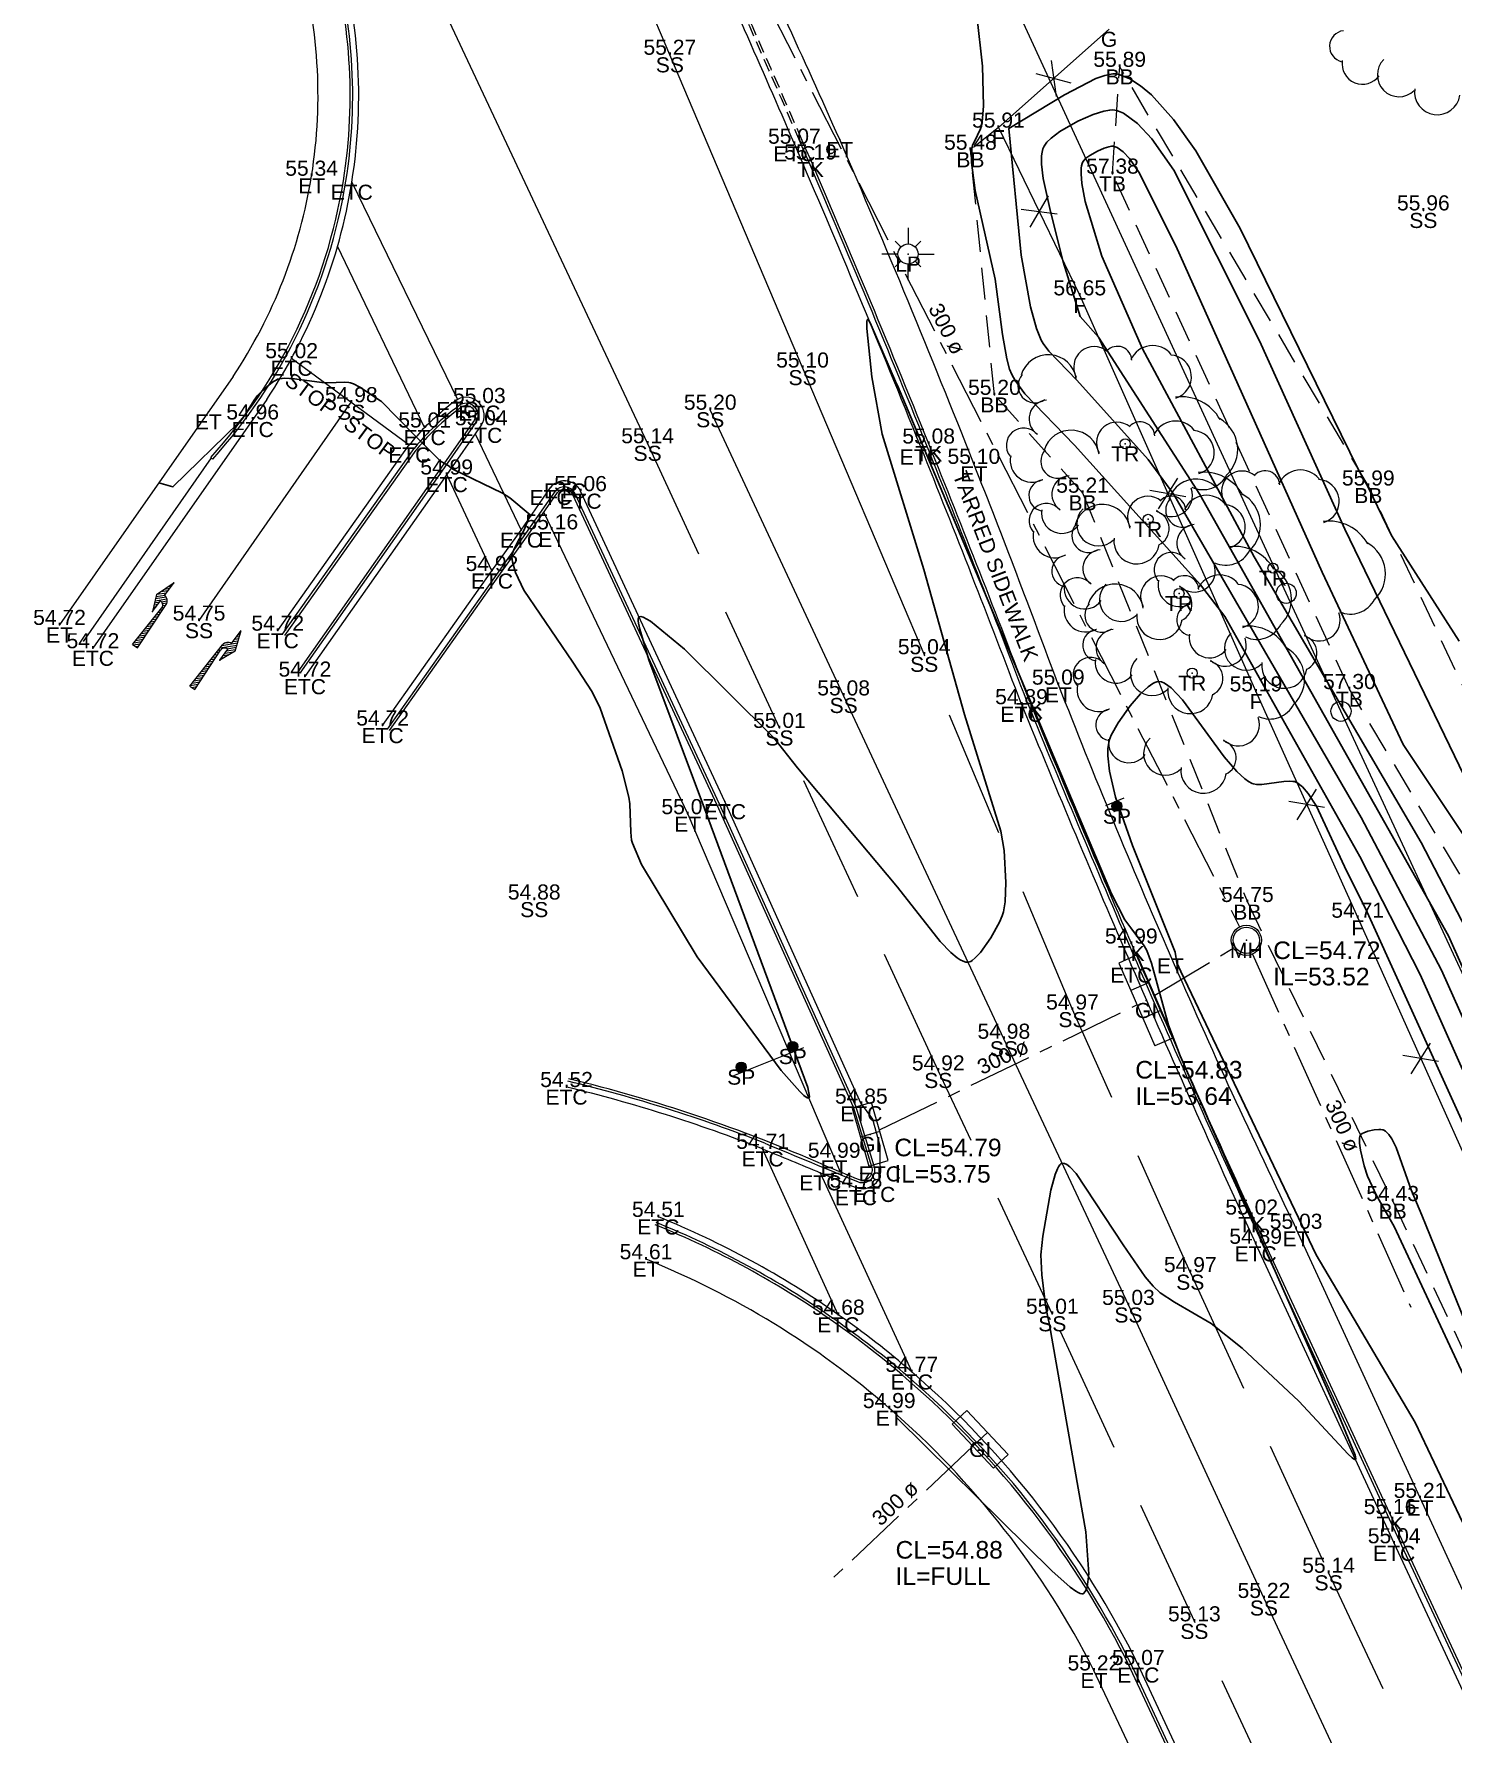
# Model space of a CAD drawing. Header units: metres. Extents: x -244 to 200, y -283 to 282.
# Drawn here: x -112.5 to -41.9, y -222.9 to -138.4 of the extents above; entities that cross this region are included whole.
import ezdxf
from ezdxf.enums import TextEntityAlignment as Align

# ---------------------------------------------------------------- set-up
doc = ezdxf.new("R2010")
doc.units = ezdxf.units.M
for name, pattern in [('CENTER', [50.8, 31.75, -6.35, 6.35, -6.35]), ('DASHED2', [9.525, 6.35, -3.175]), ('HIDDEN2', [4.7625, 3.175, -1.5875])]:
    doc.linetypes.add(name, pattern=pattern)
for name, color, linetype, lineweight in [('BANKS', 12, 'Continuous', 0), ('CONTOURS', 1, 'Continuous', 0), ('DESCRIPTIONS', 1, 'Continuous', 0), ('ELECTRICAL', 3, 'Continuous', 0), ('FENCES', 6, 'Continuous', 0), ('LEVELS', 1, 'Continuous', 0), ('POINTS', 1, 'Continuous', 0), ('ROAD_PAINT', 12, 'Continuous', 0), ('ROAD_SIGNAGE', 6, 'Continuous', 0), ('ROADS', 5, 'Continuous', 0), ('STORM_WATER', 1, 'Continuous', 0), ('SW_TEXT', 10, 'Continuous', 0), ('TREES', 14, 'Continuous', 0)]:
    doc.layers.add(name, color=color, linetype=linetype, lineweight=lineweight)
doc.layers.add('CADASTRAL', color=7, linetype='Continuous')
doc.styles.add('Arial', font='arial.ttf', dxfattribs={"height": 1.68})

msp = doc.modelspace()

# ---------------------------------------------------------------- hatches: boundary and pattern name
at = {"layer": 'ROAD_SIGNAGE', "linetype": 'Continuous', "lineweight": 0}
h = msp.add_hatch(color=1, dxfattribs=at)
edge = h.paths.add_edge_path(flags=0)
edge.add_arc((-58.594, -176.777), 0.25, 0, 360)
h = msp.add_hatch(color=1, dxfattribs=at)
edge = h.paths.add_edge_path(flags=0)
edge.add_arc((-74.72, -188.731), 0.25, 0, 360)
h = msp.add_hatch(color=1, dxfattribs=at)
edge = h.paths.add_edge_path(flags=0)
edge.add_arc((-77.28, -189.755), 0.25, 0, 360)

# ---------------------------------------------------------------- linework, layer by layer
at = {"layer": 'BANKS', "color": 1, "linetype": 'HIDDEN2', "lineweight": 0, "ltscale": 0.5}
for p, q in [((-58.815, -145.318), (-58.457, -140.004)), ((-47.033, -170.951), (-58.815, -145.318)), ((-39.106, -184.258), (-47.033, -170.951))]:
    msp.add_line(p, q, dxfattribs=at)
at = {"layer": 'BANKS', "color": 9, "linetype": 'HIDDEN2', "lineweight": 0, "ltscale": 0.5}
for p, q in [((-46.093, -160.829), (-58.457, -140.004)), ((-64.489, -143.029), (-65.881, -144.127)), ((-64.688, -156.32), (-65.881, -144.127)), ((-60.305, -161.186), (-64.688, -156.32)), ((-60.305, -161.186), (-52.108, -181.544)), ((-35.669, -182.916), (-46.093, -160.829)), ((-52.108, -181.544), (-44.88, -196.418)), ((-44.88, -196.418), (-37.998, -210.994))]:
    msp.add_line(p, q, dxfattribs=at)
at = {"layer": 'CADASTRAL', "color": 1, "linetype": 'Continuous', "lineweight": 0}
for p, q in [((-50.172, -166.189), (-75.748, -110.654)), ((-47.452, -172.059), (-50.172, -166.189)), ((-24.52, -221.618), (-47.452, -172.059))]:
    msp.add_line(p, q, dxfattribs=at)
for centre in [(-50.172, -166.189), (-47.452, -172.059)]:
    msp.add_circle(centre, 0.5, dxfattribs=at)
at = {"layer": 'CONTOURS', "color": 6, "linetype": 'Continuous', "lineweight": -3, "flags": 128}
for points in [[(-39.965, -193.101), (-43.511, -185.15), (-46.517, -179.283), (-53.235, -167.34), (-54.438, -165.776), (-60.71, -158.825), (-63.169, -156.264), (-63.656, -155.608), (-63.823, -155.311), (-63.935, -155.034), (-64.078, -154.53), (-64.29, -153.313), (-64.646, -150.563), (-65.649, -146.162), (-65.828, -144.76), (-65.815, -144.075), (-65.799, -143.996), (-65.771, -143.907), (-65.685, -143.711), (-65.376, -143.092), (-65.332, -142.961), (-65.296, -142.753), (-65.234, -141.945), (-65.285, -139.974), (-65.565, -137.453)], [(-39.836, -178.349), (-47.257, -163.005), (-51.501, -153.639), (-55.772, -145.136), (-56.857, -143.587), (-57.57, -142.817), (-58.265, -142.311), (-58.603, -142.172), (-58.701, -142.153), (-58.817, -142.149), (-58.948, -142.159), (-59.249, -142.215), (-59.775, -142.379), (-60.539, -142.711), (-61.441, -143.227), (-61.872, -143.55), (-62.083, -143.755), (-62.219, -143.945), (-62.276, -144.085), (-62.316, -144.246), (-62.341, -144.426), (-62.346, -144.839), (-62.266, -145.56), (-61.9, -147.2), (-61.274, -149.705), (-60.429, -152.421), (-59.518, -153.451), (-54.474, -161.272), (-42.098, -183.229), (-39.842, -188.279)], [(-39.184, -181.471), (-44.351, -173.708), (-48.395, -165.133), (-55.66, -148.907), (-57.502, -145.239), (-57.97, -144.571), (-58.278, -144.239), (-58.578, -144.021), (-58.724, -143.961), (-58.766, -143.953), (-58.816, -143.951), (-58.872, -143.955), (-59.002, -143.98), (-59.229, -144.05), (-59.558, -144.193), (-59.948, -144.416), (-60.133, -144.555), (-60.224, -144.644), (-60.283, -144.726), (-60.321, -144.818), (-60.35, -144.925), (-60.369, -145.045), (-60.38, -145.321), (-60.342, -145.802), (-60.17, -146.709), (-59.342, -149.424), (-57.315, -154.033), (-51.776, -164.373), (-43.469, -178.583), (-40.119, -185.026)], [(-69.557, -155.759), (-69.605, -155.65), (-70.867, -152.732), (-70.945, -152.604), (-70.973, -152.572), (-70.994, -152.564), (-71.014, -152.589), (-71.027, -152.648), (-71.034, -152.741), (-71.031, -153.012), (-70.777, -155.419), (-70.265, -158.278), (-68.206, -165.01), (-66.179, -172.22), (-64.368, -178.021), (-64.21, -178.989), (-64.113, -180.577), (-64.149, -181.528), (-64.234, -182.041), (-64.296, -182.235), (-64.435, -182.554), (-64.866, -183.322), (-65.386, -184.055), (-65.64, -184.329), (-65.795, -184.456), (-65.866, -184.5), (-65.933, -184.528), (-65.994, -184.54), (-66.114, -184.53), (-66.244, -184.489), (-66.384, -184.419), (-66.534, -184.321), (-66.855, -184.056), (-67.38, -183.513), (-69.5, -180.814), (-74.474, -174.879), (-75.66, -173.374), (-80.099, -168.972), (-81.794, -167.576), (-82.152, -167.378), (-82.277, -167.345), (-82.364, -167.36), (-82.39, -167.398), (-82.403, -167.464), (-82.402, -167.558), (-82.389, -167.677), (-82.33, -167.981), (-81.882, -169.504), (-79.112, -176.897), (-73.961, -190.766), (-73.889, -191.223), (-73.92, -191.304), (-74.009, -191.284), (-74.161, -191.17), (-74.372, -190.971), (-75.298, -189.921), (-79.469, -184.277), (-82.245, -179.68), (-82.694, -178.623), (-82.73, -178.461), (-82.775, -178.075), (-82.824, -176.663), (-82.865, -176.325), (-83.202, -175.026), (-84.293, -171.907), (-84.689, -171.096), (-85.661, -169.622), (-88.097, -166.033), (-88.507, -165.154), (-88.655, -164.63), (-88.684, -164.389), (-88.684, -164.347), (-88.679, -164.3), (-88.656, -164.199), (-88.595, -164.029), (-88.444, -163.718), (-88.076, -163.04), (-87.771, -162.293), (-88.782, -161.439), (-89.146, -161.214), (-91.621, -160.022), (-91.864, -159.835), (-92.24, -159.619), (-92.278, -159.58), (-93.565, -158.294), (-95.176, -156.646), (-95.224, -156.616), (-96.254, -155.931), (-96.565, -155.772), (-96.712, -155.724), (-96.802, -155.709), (-97.016, -155.695), (-97.844, -155.721), (-98.14, -155.708), (-99.491, -155.519), (-99.988, -155.494), (-100.232, -155.518), (-100.336, -155.547), (-100.412, -155.581), (-100.538, -155.653), (-100.765, -155.816), (-101.146, -156.149), (-101.333, -156.346), (-101.499, -156.581), (-102.008, -157.385), (-102.288, -157.718), (-105.544, -160.897), (-106.251, -160.699)], [(-69.557, -155.759), (-69.513, -155.859), (-58.866, -181.135), (-58.199, -182.423), (-57.898, -182.834), (-57.233, -183.726), (-57.115, -183.961), (-56.878, -184.591), (-56.024, -187.675), (-55.454, -189.197), (-47.56, -207.086), (-46.746, -209.056), (-46.719, -209.233), (-46.735, -209.269), (-46.769, -209.27), (-46.823, -209.243), (-46.896, -209.19), (-47.092, -209.016), (-49.544, -206.375), (-52.37, -203.739), (-53.902, -202.503), (-55.739, -201.443), (-56.439, -200.984), (-56.796, -200.657), (-57.19, -200.187), (-58.284, -198.589), (-60.617, -195.047), (-60.94, -194.71), (-61.081, -194.605), (-61.208, -194.547), (-61.319, -194.541), (-61.377, -194.568), (-61.435, -194.625), (-61.493, -194.709), (-61.551, -194.818), (-61.664, -195.102), (-61.88, -195.874), (-62.286, -198.167), (-62.376, -199.093), (-62.322, -200.09), (-62.137, -201.737), (-62.116, -201.8), (-61.946, -202.572), (-60.144, -212.874), (-59.994, -214.965), (-60.071, -215.622), (-60.155, -215.83), (-60.273, -215.948), (-60.335, -215.96), (-60.418, -215.942), (-60.519, -215.897), (-60.638, -215.827), (-60.923, -215.621), (-61.826, -214.818), (-68.121, -208.606), (-69.567, -207.168)], [(-40.404, -194.717), (-46.227, -181.86), (-47.174, -179.99), (-48.662, -176.773), (-49.076, -176.144), (-49.359, -175.824), (-49.645, -175.603), (-49.701, -175.576), (-49.766, -175.557), (-49.839, -175.544), (-50.007, -175.535), (-50.3, -175.553), (-51.382, -175.692), (-51.656, -175.694), (-51.805, -175.67), (-51.868, -175.648), (-52.052, -175.552), (-52.241, -175.418), (-52.636, -175.056), (-53.255, -174.329), (-55.334, -171.492), (-55.889, -170.897), (-56.224, -170.657), (-56.379, -170.594), (-56.524, -170.576), (-56.61, -170.589), (-56.705, -170.623), (-56.808, -170.677), (-57.037, -170.837), (-57.416, -171.185), (-57.943, -171.787), (-58.538, -172.625), (-58.875, -173.246), (-58.974, -173.507), (-59.041, -173.93), (-59.047, -174.271), (-58.97, -175.031), (-58.668, -176.33), (-57.825, -178.742), (-55.69, -184.047), (-55.616, -184.568), (-55.416, -184.996), (-48.678, -199.101), (-43.755, -207.437), (-40.3, -214.729)], [(-40.843, -203.487), (-43.422, -197.121), (-43.953, -195.858), (-44.701, -193.759), (-44.919, -193.329), (-45.073, -193.105), (-45.233, -192.944), (-45.315, -192.892), (-45.344, -192.88), (-45.379, -192.871), (-45.464, -192.861), (-45.566, -192.86), (-45.802, -192.883), (-46.109, -192.949), (-46.319, -193.024), (-46.4, -193.065), (-46.458, -193.108), (-46.477, -193.13), (-46.498, -193.168), (-46.515, -193.215), (-46.526, -193.268), (-46.537, -193.395), (-46.532, -193.542), (-46.487, -193.882), (-46.3, -194.67), (-46.136, -195.179), (-45.679, -196.145), (-44.8, -197.683), (-38.585, -211.014)]]:
    msp.add_lwpolyline(points, dxfattribs=at)
at = {"layer": 'CONTOURS', "color": 1, "linetype": 'Continuous', "lineweight": -3, "flags": 128}
msp.add_lwpolyline([(-39.724, -191.047), (-42.455, -184.937), (-46.451, -177.345), (-55.762, -161.272), (-57.039, -159.536), (-60.595, -155.596), (-61.988, -154.144), (-62.264, -153.772), (-62.359, -153.604), (-62.597, -153.018), (-62.901, -151.948), (-63.354, -149.37), (-63.968, -143.069), (-61.206, -141.39), (-59.641, -140.581), (-59.192, -140.427), (-58.802, -140.356), (-58.633, -140.356), (-58.483, -140.383), (-57.954, -140.602), (-57.417, -140.945), (-56.875, -141.402), (-55.777, -142.621), (-54.668, -144.183), (-52.46, -148.039), (-46.591, -160.021), (-46.101, -160.917), (-44.947, -163.31), (-41.578, -168.576)], dxfattribs=at)
at = {"layer": 'ELECTRICAL', "color": 2, "linetype": 'Continuous', "lineweight": 0}
for p, q in [((-69.62, -148.678), (-69.338, -148.961)), ((-68.984, -148.014), (-68.984, -148.814)), ((-68.63, -148.961), (-68.348, -148.678)), ((-69.484, -149.314), (-70.284, -149.314)), ((-68.484, -149.314), (-67.684, -149.314)), ((-69.338, -149.668), (-69.62, -149.951)), ((-68.984, -150.614), (-68.984, -149.814)), ((-68.348, -149.951), (-68.63, -149.668))]:
    msp.add_line(p, q, dxfattribs=at)
msp.add_circle((-68.984, -149.314), 0.5, dxfattribs=at)
at = {"layer": 'FENCES', "color": 4, "linetype": 'Continuous', "lineweight": 0}
for p, q in [((-58.986, -138.132), (-64.489, -143.029)), ((-60.865, -140.809), (-62.61, -140.353)), ((-61.863, -139.688), (-61.612, -141.473)), ((-64.489, -143.029), (-60.443, -151.37)), ((-63.359, -147.077), (-61.573, -147.322)), ((-62.009, -146.422), (-62.923, -147.977)), ((-60.443, -151.37), (-51.682, -171.07)), ((-55.581, -160.458), (-56.545, -161.982)), ((-56.951, -161.068), (-55.174, -161.372)), ((-51.682, -171.07), (-46.621, -182.328)), ((-48.263, -176.848), (-50.041, -176.551)), ((-49.631, -177.463), (-48.673, -175.936)), ((-46.621, -182.328), (-40.345, -196.332)), ((-42.594, -189.48), (-44.372, -189.181)), ((-43.963, -190.093), (-43.003, -188.567))]:
    msp.add_line(p, q, dxfattribs=at)
at = {"layer": 'POINTS', "color": 1, "linetype": 'Continuous', "lineweight": 0}
for p in [(-80.831, -139.405), (-58.457, -140.004), (-72.383, -143.624), (-64.489, -143.029), (-74.637, -143.828), (-65.881, -144.127), (-98.648, -145.421), (-73.835, -144.614), (-58.815, -145.318), (-96.649, -145.741), (-43.355, -147.145), (-68.984, -149.314), (-60.443, -151.37), (-99.641, -154.496), (-74.231, -154.961), (-64.688, -156.32), (-103.783, -157.166), (-96.675, -156.685), (-91.392, -156.548), (-90.305, -156.727), (-78.823, -157.058), (-101.578, -157.545), (-93.025, -157.944), (-90.211, -157.833), (-93.791, -158.812), (-81.938, -158.727), (-68.348, -158.91), (-67.957, -158.743), (-58.181, -158.752), (-65.71, -159.752), (-91.929, -160.282), (-86.041, -160.597), (-86.763, -160.922), (-85.271, -161.108), (-60.305, -161.186), (-46.093, -160.829), (-88.233, -163.043), (-86.701, -163.011), (-57.046, -162.51), (-89.678, -165.08), (-50.832, -164.94), (-55.506, -166.199), (-111.186, -167.763), (-104.245, -167.548), (-100.333, -168.048), (-109.526, -168.923), (-68.18, -169.221), (-98.981, -170.335), (-61.512, -170.734), (-54.852, -170.16), (-72.187, -171.27), (-62.956, -171.526), (-51.682, -171.07), (-47.033, -170.951), (-63.341, -171.708), (-95.116, -172.768), (-75.38, -172.886), (-78.09, -176.553), (-79.938, -177.175), (-58.594, -176.777), (-87.576, -181.422), (-52.108, -181.544), (-46.621, -182.328), (-52.158, -183.447), (-57.881, -183.611), (-55.934, -184.217), (-57.883, -184.679), (-57.147, -186.441), (-60.806, -186.894), (-64.218, -188.346), (-74.72, -188.731), (-77.28, -189.755), (-67.482, -189.922), (-85.969, -190.748), (-71.309, -191.575), (-70.864, -193.103), (-76.216, -193.822), (-72.657, -194.268), (-73.348, -195.013), (-70.388, -194.566), (-71.571, -195.75), (-70.664, -195.59), (-44.88, -196.418), (-81.403, -197.207), (-51.892, -197.092), (-49.683, -197.798), (-51.694, -198.545), (-82.015, -199.313), (-54.946, -199.955), (-72.452, -202.073), (-61.808, -202.024), (-58.022, -201.586), (-68.797, -204.917), (-69.92, -206.716), (-65.396, -208.272), (-43.52, -211.186), (-45.01, -211.987), (-44.807, -213.44), (-48.069, -214.909), (-51.283, -216.161), (-54.744, -217.323), (-59.74, -219.766), (-57.532, -219.495)]:
    msp.add_point(p, dxfattribs=at)
at = {"layer": 'ROAD_PAINT', "color": 7, "linetype": 'DASHED2', "lineweight": 0}
for p, q in [((-80.831, -139.405), (-85.841, -127.596)), ((-75.38, -172.886), (-81.938, -158.727)), ((-60.806, -186.894), (-68.18, -169.221)), ((-67.482, -189.922), (-75.38, -172.886)), ((-54.946, -199.955), (-60.806, -186.894)), ((-61.808, -202.024), (-67.482, -189.922)), ((-54.946, -199.955), (-48.069, -214.909)), ((-54.744, -217.323), (-61.808, -202.024)), ((-48.069, -214.909), (-40.178, -231.714)), ((-46.639, -234.659), (-54.744, -217.323))]:
    msp.add_line(p, q, dxfattribs=at)
at = {"layer": 'ROAD_PAINT', "color": 7, "linetype": 'Continuous', "lineweight": 0}
for p, q in [((-81.938, -158.727), (-92.165, -136.96)), ((-74.231, -154.961), (-80.831, -139.405)), ((-96.649, -145.741), (-91.392, -156.548)), ((-93.025, -157.944), (-97.354, -148.917)), ((-99.641, -154.496), (-93.791, -158.812)), ((-68.18, -169.221), (-74.231, -154.961)), ((-104.245, -167.548), (-96.675, -156.685)), ((-72.187, -171.27), (-78.823, -157.058)), ((-90.513, -158.264), (-88.233, -163.043)), ((-89.678, -165.08), (-91.929, -160.282)), ((-64.218, -188.346), (-72.187, -171.27)), ((-58.022, -201.586), (-64.218, -188.346)), ((-72.452, -202.073), (-76.216, -193.822)), ((-73.348, -195.013), (-68.797, -204.917)), ((-51.283, -216.161), (-58.022, -201.586)), ((-43.379, -233.11), (-51.283, -216.161))]:
    msp.add_line(p, q, dxfattribs=at)
at = {"layer": 'ROAD_PAINT', "color": 2, "linetype": 'Continuous', "lineweight": 0}
for p, q in [((-106.365, -166.248), (-105.49, -165.645)), ((-105.963, -166.293), (-105.49, -165.645)), ((-105.591, -165.715), (-105.535, -165.706)), ((-106.365, -166.248), (-106.554, -167.103)), ((-106.554, -167.103), (-106.158, -166.56)), ((-106.433, -166.557), (-105.841, -166.464)), ((-106.41, -166.451), (-105.887, -166.37)), ((-106.386, -166.346), (-105.952, -166.279)), ((-106.352, -166.24), (-105.869, -166.164)), ((-106.162, -166.108), (-105.785, -166.05)), ((-106.123, -166.59), (-106.158, -166.56)), ((-106.109, -166.607), (-105.826, -166.563)), ((-105.972, -165.977), (-105.702, -165.935)), ((-105.916, -166.335), (-105.963, -166.293)), ((-105.877, -166.386), (-105.916, -166.335)), ((-105.848, -166.442), (-105.877, -166.386)), ((-105.831, -166.504), (-105.848, -166.442)), ((-105.833, -166.63), (-105.826, -166.567)), ((-105.826, -166.567), (-105.831, -166.504)), ((-105.781, -165.846), (-105.618, -165.821)), ((-107.555, -168.729), (-106.103, -166.919)), ((-107.312, -168.907), (-105.882, -166.747)), ((-106.549, -167.082), (-106.537, -167.08)), ((-106.526, -166.977), (-106.454, -166.966)), ((-106.503, -166.872), (-106.37, -166.851)), ((-106.479, -166.767), (-106.287, -166.737)), ((-106.467, -167.373), (-106.277, -167.344)), ((-106.456, -166.662), (-106.203, -166.622)), ((-106.374, -167.257), (-106.202, -167.23)), ((-106.281, -167.141), (-106.127, -167.117)), ((-106.188, -167.025), (-106.052, -167.004)), ((-106.095, -166.626), (-106.123, -166.59)), ((-106.109, -166.927), (-106.084, -166.889)), ((-106.096, -166.91), (-105.977, -166.891)), ((-106.073, -166.667), (-106.095, -166.626)), ((-106.084, -166.889), (-106.066, -166.846)), ((-106.059, -166.71), (-106.073, -166.667)), ((-106.066, -166.846), (-106.055, -166.802)), ((-106.062, -166.701), (-105.843, -166.667)), ((-106.053, -166.756), (-106.059, -166.71)), ((-106.055, -166.802), (-106.053, -166.756)), ((-106.055, -166.802), (-105.902, -166.778)), ((-105.882, -166.747), (-105.852, -166.691)), ((-105.852, -166.691), (-105.833, -166.63)), ((-107.211, -168.301), (-106.876, -168.249)), ((-107.118, -168.185), (-106.801, -168.136)), ((-107.025, -168.069), (-106.726, -168.022)), ((-106.932, -167.953), (-106.651, -167.909)), ((-106.839, -167.837), (-106.577, -167.796)), ((-106.746, -167.721), (-106.502, -167.683)), ((-106.653, -167.605), (-106.427, -167.57)), ((-106.56, -167.489), (-106.352, -167.457)), ((-102.626, -168.694), (-102.155, -168.039)), ((-102.457, -169.063), (-102.155, -168.039)), ((-102.304, -168.246), (-102.211, -168.231)), ((-102.22, -168.13), (-102.18, -168.124)), ((-107.555, -168.729), (-107.312, -168.907)), ((-107.52, -168.755), (-107.176, -168.701)), ((-107.49, -168.649), (-107.101, -168.588)), ((-107.405, -168.839), (-107.251, -168.814)), ((-107.397, -168.533), (-107.026, -168.475)), ((-107.304, -168.417), (-106.951, -168.362)), ((-104.7, -170.801), (-103.084, -168.758)), ((-104.454, -170.977), (-103.179, -169.024)), ((-103.292, -169.02), (-103.159, -168.998)), ((-103.214, -169.512), (-102.82, -168.963)), ((-102.457, -169.063), (-103.214, -169.512)), ((-103.199, -168.903), (-102.37, -168.767)), ((-103.157, -168.996), (-103.185, -169.032)), ((-103.122, -168.965), (-103.157, -168.996)), ((-103.082, -168.941), (-103.122, -168.965)), ((-103.106, -168.785), (-102.338, -168.66)), ((-103.04, -168.712), (-103.084, -168.758)), ((-103.039, -168.925), (-103.082, -168.941)), ((-102.988, -168.675), (-103.04, -168.712)), ((-102.994, -168.916), (-103.039, -168.925)), ((-102.948, -168.916), (-102.994, -168.916)), ((-102.93, -168.649), (-102.988, -168.675)), ((-102.969, -169.171), (-102.514, -169.097)), ((-102.954, -168.659), (-102.793, -168.632)), ((-102.903, -168.924), (-102.948, -168.916)), ((-102.868, -168.634), (-102.93, -168.649)), ((-102.859, -168.94), (-102.903, -168.924)), ((-102.886, -169.056), (-102.433, -168.982)), ((-102.804, -168.631), (-102.868, -168.634)), ((-102.82, -168.963), (-102.859, -168.94)), ((-102.846, -168.947), (-102.401, -168.874)), ((-102.741, -168.64), (-102.804, -168.631)), ((-102.681, -168.661), (-102.741, -168.64)), ((-102.626, -168.694), (-102.681, -168.661)), ((-102.553, -168.593), (-102.306, -168.553)), ((-102.47, -168.477), (-102.275, -168.445)), ((-102.387, -168.362), (-102.243, -168.338)), ((-104.033, -169.958), (-103.76, -169.913)), ((-103.94, -169.84), (-103.685, -169.799)), ((-103.848, -169.723), (-103.611, -169.685)), ((-103.755, -169.606), (-103.536, -169.57)), ((-103.662, -169.489), (-103.462, -169.456)), ((-103.57, -169.372), (-103.387, -169.342)), ((-103.477, -169.254), (-103.313, -169.228)), ((-103.384, -169.137), (-103.238, -169.113)), ((-103.136, -169.403), (-102.99, -169.379)), ((-103.052, -169.287), (-102.752, -169.238)), ((-104.7, -170.801), (-104.454, -170.977)), ((-104.682, -170.778), (-104.282, -170.713)), ((-104.589, -170.661), (-104.207, -170.599)), ((-104.496, -170.544), (-104.133, -170.484)), ((-104.404, -170.427), (-104.058, -170.37)), ((-104.311, -170.309), (-103.984, -170.256)), ((-104.218, -170.192), (-103.909, -170.142)), ((-104.126, -170.075), (-103.835, -170.027)), ((-104.606, -170.868), (-104.356, -170.827)), ((-104.491, -170.951), (-104.431, -170.941))]:
    msp.add_line(p, q, dxfattribs=at)
at = {"layer": 'ROAD_PAINT', "color": 7, "linetype": 'Continuous', "lineweight": 0}
msp.add_point((-106.554, -167.103), dxfattribs=at)
at = {"layer": 'ROAD_PAINT', "color": 2, "linetype": 'Continuous', "lineweight": 0}
msp.add_point((-103.214, -169.512), dxfattribs=at)
at = {"layer": 'ROAD_SIGNAGE', "color": 1, "linetype": 'Continuous', "lineweight": 0}
for p, q in [((-59.151, -176.737), (-58.227, -176.356)), ((-77.651, -190.173), (-74.163, -188.777))]:
    msp.add_line(p, q, dxfattribs=at)
for centre in [(-58.594, -176.777), (-74.72, -188.731), (-77.28, -189.755)]:
    msp.add_circle(centre, 0.25, dxfattribs=at)
at = {"layer": 'ROADS', "color": 9, "linetype": 'Continuous', "lineweight": 0}
for p, q in [((-102.55, -155.401), (-111.186, -167.763)), ((-100.878, -156.544), (-109.526, -168.923)), ((-90.211, -157.833), (-91.929, -160.282)), ((-100.333, -168.048), (-93.791, -158.812)), ((-103.641, -159.451), (-110.017, -168.579)), ((-91.929, -160.282), (-98.981, -170.335)), ((-88.233, -163.043), (-86.763, -160.922)), ((-78.09, -176.553), (-85.271, -161.108)), ((-87.106, -162.163), (-79.938, -177.175)), ((-89.678, -165.08), (-88.233, -163.043)), ((-95.116, -172.768), (-89.678, -165.08)), ((-71.309, -191.575), (-78.09, -176.553)), ((-79.938, -177.175), (-72.362, -194.962)), ((-71.309, -191.575), (-70.759, -192.347)), ((-70.759, -192.347), (-70.382, -193.662)), ((-70.382, -193.662), (-70.388, -194.566)), ((-43.52, -211.186), (-49.683, -197.798)), ((-44.807, -213.44), (-51.694, -198.545)), ((-35.464, -228.688), (-43.52, -211.186)), ((-36.998, -230.236), (-44.807, -213.44)), ((-51.469, -237.357), (-59.74, -219.766)), ((-49.728, -236.226), (-57.532, -219.495))]:
    msp.add_line(p, q, dxfattribs=at)
at = {"layer": 'ROADS', "color": 1, "linetype": 'Continuous', "lineweight": 0}
for p, q in [((-90.563, -157.596), (-92.277, -160.038)), ((-90.46, -157.666), (-92.174, -160.11)), ((-103.661, -159.432), (-103.569, -159.516)), ((-100.088, -168.221), (-93.551, -158.993)), ((-99.986, -168.293), (-93.451, -159.068)), ((-92.277, -160.038), (-99.329, -170.091)), ((-92.174, -160.11), (-99.226, -170.163)), ((-87.987, -163.215), (-86.524, -161.104)), ((-87.885, -163.287), (-86.425, -161.18)), ((-78.476, -176.73), (-85.656, -161.288)), ((-78.362, -176.678), (-85.542, -161.235)), ((-89.433, -165.253), (-87.987, -163.215)), ((-89.331, -165.326), (-87.885, -163.287)), ((-94.871, -172.941), (-89.433, -165.253)), ((-94.769, -173.013), (-89.331, -165.326)), ((-71.583, -191.698), (-78.362, -176.678)), ((-71.7, -191.743), (-78.476, -176.73)), ((-70.773, -194.76), (-71.7, -191.743)), ((-70.652, -194.726), (-71.583, -191.698)), ((-44.535, -213.314), (-51.421, -198.42)), ((-44.421, -213.261), (-51.308, -198.367)), ((-36.726, -230.109), (-44.535, -213.314)), ((-36.613, -230.056), (-44.421, -213.261)), ((-50.113, -236.406), (-57.916, -219.678)), ((-50, -236.353), (-57.803, -219.624))]:
    msp.add_line(p, q, dxfattribs=at)
at = {"layer": 'ROADS', "color": 9, "linetype": 'Continuous', "lineweight": 0}
for centre, radius, start, end in [((-411.049, -293.206), 370.229, 23.83015, 25.88427), ((-675.424, -403.206), 654.387, 23.351286, 24.43461), ((-123.594, -141.421), 27.29, 350.89094, 16.79831), ((-123.594, -141.421), 25.265, 350.89094, 16.4883), ((-564.316, -356.627), 536.067, 21.54668, 23.41225), ((-675.424, -403.206), 654.387, 21.920541, 23.351286), ((-123.594, -141.421), 25.265, 326.38809, 350.89094), ((-123.594, -141.421), 27.29, 326.34555, 350.89094), ((-84.584, -166.162), 11.78, 125.30161, 135.76794), ((-90.965, -157.341), 0.901, 42.91928, 118.28949), ((-90.965, -157.341), 0.901, 326.85921, 42.91928), ((-84.584, -166.162), 11.78, 135.76794, 141.39914), ((-697.268, -412.315), 678.053, 20.784189, 21.94551), ((-564.316, -356.627), 536.067, 20.29001, 21.54668), ((-86.076, -161.486), 0.89, 87.77699, 140.63617), ((-86.076, -161.486), 0.89, 25.17988, 87.77699), ((290.328, -33.063), 377.816, 201.36985, 203.58281), ((567.949, 86.322), 681.987, 202.231562, 203.413823), ((290.328, -33.063), 377.816, 203.58281, 205.85015), ((567.949, 86.322), 681.987, 203.413823, 204.689604), ((-103.806, -264.337), 75.72, 68.6315, 76.37563), ((7280.251, 17524.132), 19184.46, 247.4518515, 247.4611263), ((7280.251, 17524.132), 19184.46, 247.4611263, 247.4668709), ((-71.257, -194.88), 0.925, 309.89628, 19.8901), ((-71.257, -194.88), 0.925, 250.16798, 309.89628), ((-98.497, -239.311), 45.443, 55.03011, 67.9031), ((-98.12, -239.208), 43.023, 49.04436, 68.01662), ((-98.497, -239.311), 45.443, 49.18932, 55.03011), ((-98.882, -239.807), 46.069, 26.16131, 49.22909), ((-98.12, -239.208), 43.023, 26.86435, 49.04436)]:
    msp.add_arc(centre, radius, start, end, dxfattribs=at)
at = {"layer": 'ROADS', "color": 1, "linetype": 'DASHED2', "lineweight": 0, "ltscale": 0.1}
for radius, end in [(654.687, 24.434744), (654.812, 24.4348)]:
    msp.add_arc((-675.424, -403.206), radius, 23.351286, end, dxfattribs=at)
at = {"layer": 'ROADS', "color": 1, "linetype": 'Continuous', "lineweight": 0}
for centre, radius, start, end in [((-123.594, -141.421), 26.865, 350.89094, 16.73617), ((-123.594, -141.421), 26.99, 350.89094, 16.75459), ((-675.424, -403.206), 654.687, 21.920547, 23.351286), ((-675.424, -403.206), 654.812, 21.920549, 23.351286), ((-123.594, -141.421), 26.865, 317.89943, 350.89094), ((-123.594, -141.421), 26.99, 317.89943, 350.89094), ((-84.584, -166.162), 11.48, 125.40207, 135.76794), ((-84.584, -166.162), 11.355, 125.45273, 135.76794), ((-90.965, -157.341), 0.601, 42.91928, 116.70155), ((-90.965, -157.341), 0.476, 42.91928, 115.61966), ((-90.965, -157.341), 0.476, 327.57705, 42.91928), ((-90.965, -157.341), 0.601, 327.28781, 42.91928), ((-84.584, -166.162), 11.48, 135.76794, 141.35643), ((-84.584, -166.162), 11.355, 135.76794, 141.33814), ((-697.268, -412.315), 678.353, 20.784509, 21.945505), ((-697.268, -412.315), 678.478, 20.784642, 21.945502), ((-86.076, -161.486), 0.59, 87.77699, 139.57295), ((-86.076, -161.486), 0.465, 87.77699, 138.84899), ((-86.076, -161.486), 0.465, 25.27412, 87.77699), ((-86.076, -161.486), 0.59, 25.23595, 87.77699), ((567.949, 86.322), 681.687, 202.231881, 203.413823), ((567.949, 86.322), 681.562, 202.232014, 203.413823), ((567.949, 86.322), 681.687, 203.413823, 204.689577), ((567.949, 86.322), 681.562, 203.413823, 204.689565), ((-103.806, -264.337), 76.02, 68.62917, 76.37563), ((-103.806, -264.337), 76.145, 66.28478, 76.37563), ((7280.251, 17524.132), 19184.16, 247.4518423, 247.4668477), ((7280.251, 17524.132), 19184.035, 247.4611393, 247.4668364), ((-71.257, -194.88), 0.5, 251.14179, 309.89628), ((-71.257, -194.88), 0.5, 309.89628, 13.94705), ((-71.257, -194.88), 0.625, 309.89628, 14.27857), ((-71.257, -194.88), 0.625, 250.75343, 309.89628), ((-98.497, -239.311), 45.018, 55.03011, 67.9031), ((-98.497, -239.311), 45.143, 55.03011, 67.9031), ((-98.497, -239.311), 45.018, 49.18913, 55.03011), ((-98.497, -239.311), 45.143, 49.18919, 55.03011), ((-98.882, -239.807), 45.644, 26.16667, 49.22928), ((-98.882, -239.807), 45.769, 26.16509, 49.22922)]:
    msp.add_arc(centre, radius, start, end, dxfattribs=at)
at = {"layer": 'STORM_WATER', "color": 2, "linetype": 'CENTER', "lineweight": 0, "ltscale": 0.1}
for p, q in [((-85.321, -118.647), (-52.5, -182.779)), ((-56.714, -186.182), (-52.801, -183.833)), ((-51.852, -184.131), (-43.978, -201.697)), ((-70.407, -192.881), (-57.597, -186.66)), ((-65.76, -208.615), (-72.676, -215.128))]:
    msp.add_line(p, q, dxfattribs=at)
at = {"layer": 'STORM_WATER', "color": 2, "linetype": 'Continuous', "lineweight": 0}
for p, q in [((-57.588, -184.179), (-58.505, -184.579)), ((-56.988, -185.554), (-57.588, -184.179)), ((-58.505, -184.579), (-57.905, -185.954)), ((-56.988, -185.554), (-57.905, -185.954)), ((-57.905, -185.954), (-57.305, -187.329)), ((-56.388, -186.929), (-56.988, -185.554)), ((-57.305, -187.329), (-56.388, -186.929)), ((-57.305, -187.329), (-56.705, -188.704)), ((-55.788, -188.304), (-56.388, -186.929)), ((-55.788, -188.304), (-56.705, -188.704)), ((-70.797, -191.523), (-71.759, -191.799)), ((-71.759, -191.799), (-71.345, -193.241)), ((-70.383, -192.965), (-70.797, -191.523)), ((-70.383, -192.965), (-71.345, -193.241)), ((-71.345, -193.241), (-70.931, -194.683)), ((-69.969, -194.407), (-70.383, -192.965)), ((-70.931, -194.683), (-69.969, -194.407)), ((-66.061, -206.837), (-66.789, -207.523)), ((-65.032, -207.929), (-66.061, -206.837)), ((-66.789, -207.523), (-65.76, -208.615)), ((-65.032, -207.929), (-65.76, -208.615)), ((-64.004, -209.021), (-65.032, -207.929)), ((-65.76, -208.615), (-64.732, -209.707)), ((-64.732, -209.707), (-64.004, -209.021))]:
    msp.add_line(p, q, dxfattribs=at)
for radius in [0.75, 0.652]:
    msp.add_circle((-52.158, -183.447), radius, dxfattribs=at)
at = {"layer": 'TREES', "color": 3, "linetype": 'Continuous', "lineweight": 0}
for centre in [(-58.181, -158.752), (-57.046, -162.51), (-50.832, -164.94), (-55.506, -166.199), (-54.852, -170.16)]:
    msp.add_circle(centre, 0.25, dxfattribs=at)
for centre, radius, start, end in [((-47.236, -138.985), 0.783, 97.06975, 257.10857), ((-46.38, -139.853), 1.017, 171.11128, 323.88166), ((-44.563, -140.41), 1.08, 134.73205, 314.28856), ((-42.661, -141.254), 1.133, 172.39825, 351.71481), ((-56.817, -155.054), 1.186, 38.70338, 156.09581), ((-62.006, -155.729), 1.407, 8.80975, 163.5621), ((-59.728, -154.937), 1.017, 50.09878, 209.32106), ((-58.576, -154.632), 0.727, 2.51437, 136.37354), ((-55.983, -155.433), 1.096, 287.29982, 86.6061), ((-62.672, -155.868), 0.846, 138.25628, 305.4538), ((-55.407, -158.634), 2.225, 29.20025, 97.13167), ((-62.039, -157.506), 0.925, 93.95545, 236.73105), ((-63.236, -158.83), 0.862, 39.7102, 219.23472), ((-60.871, -159.486), 1.407, 8.80975, 163.5621), ((-58.593, -158.694), 1.017, 50.09878, 209.32106), ((-57.441, -158.389), 0.727, 2.51437, 136.37354), ((-55.682, -158.812), 1.186, 38.70338, 156.09581), ((-54.848, -159.19), 1.096, 287.29982, 86.6061), ((-54.351, -159.038), 1.762, 313.36969, 60.91119), ((-62.822, -159.584), 1.081, 167.43917, 299.72808), ((-61.537, -159.625), 0.846, 138.25628, 305.4538), ((-62.189, -161.326), 0.783, 97.06975, 257.10857), ((-60.904, -161.263), 0.925, 93.95545, 236.73105), ((-54.657, -161.917), 1.407, 8.80975, 163.5621), ((-54.322, -159.704), 1.331, 245.47848, 333.93748), ((-54.272, -162.392), 2.225, 29.20025, 97.13167), ((-52.379, -161.125), 1.017, 50.09878, 209.32106), ((-51.227, -160.82), 0.727, 2.51437, 136.37354), ((-49.468, -161.242), 1.186, 38.70338, 156.09581), ((-48.634, -161.621), 1.096, 287.29982, 86.6061), ((-57.053, -162.383), 1.017, 50.09878, 209.32106), ((-55.882, -161.326), 1.045, 224.85314, 20.08924), ((-55.9, -162.078), 0.727, 2.51437, 136.37354), ((-55.323, -162.056), 0.846, 138.25628, 305.4538), ((-54.142, -162.501), 1.186, 38.70338, 156.09581), ((-53.216, -162.795), 1.762, 313.36969, 60.91119), ((-62.101, -162.588), 0.862, 39.7102, 219.23472), ((-61.333, -162.194), 1.017, 171.11128, 323.88166), ((-59.33, -163.175), 1.407, 8.80975, 163.5621), ((-59.516, -162.752), 1.08, 134.73205, 314.28856), ((-56.893, -162.971), 0.897, 294.70105, 72.45162), ((-53.308, -162.879), 1.096, 287.29982, 86.6061), ((-61.687, -163.342), 1.081, 167.43917, 299.72808), ((-59.996, -163.315), 0.846, 138.25628, 305.4538), ((-54.69, -163.694), 0.925, 93.95545, 236.73105), ((-48.058, -164.822), 2.225, 29.20025, 97.13167), ((-59.364, -164.953), 0.925, 93.95545, 236.73105), ((-57.613, -163.596), 1.133, 172.39825, 351.71481), ((-52.732, -166.081), 2.225, 29.20025, 97.13167), ((-47.002, -165.226), 1.762, 313.36969, 60.91119), ((-61.054, -165.084), 0.783, 97.06975, 257.10857), ((-55.887, -165.018), 0.862, 39.7102, 219.23472), ((-54.747, -165.084), 1.045, 224.85314, 20.08924), ((-53.187, -163.461), 1.331, 245.47848, 333.93748), ((-60.56, -166.277), 0.862, 39.7102, 219.23472), ((-58.677, -167.137), 1.407, 8.80975, 163.5621), ((-56.399, -166.345), 1.017, 50.09878, 209.32106), ((-55.473, -165.773), 1.081, 167.43917, 299.72808), ((-55.247, -166.04), 0.727, 2.51437, 136.37354), ((-53.488, -166.462), 1.186, 38.70338, 156.09581), ((-51.675, -166.484), 1.762, 313.36969, 60.91119), ((-60.198, -165.952), 1.017, 171.11128, 323.88166), ((-58.381, -166.509), 1.08, 134.73205, 314.28856), ((-55.758, -166.728), 0.897, 294.70105, 72.45162), ((-52.654, -166.841), 1.096, 287.29982, 86.6061), ((-46.973, -165.892), 1.331, 245.47848, 333.93748), ((-60.146, -167.031), 1.081, 167.43917, 299.72808), ((-59.343, -167.276), 0.846, 138.25628, 305.4538), ((-56.478, -167.354), 1.133, 172.39825, 351.71481), ((-54.84, -167.515), 0.783, 97.06975, 257.10857), ((-48.533, -167.514), 1.045, 224.85314, 20.08924), ((-59.514, -168.773), 0.783, 97.06975, 257.10857), ((-58.71, -168.914), 0.925, 93.95545, 236.73105), ((-53.984, -168.383), 1.017, 171.11128, 323.88166), ((-52.167, -168.94), 1.08, 134.73205, 314.28856), ((-52.078, -170.042), 2.225, 29.20025, 97.13167), ((-51.646, -167.151), 1.331, 245.47848, 333.93748), ((-53.206, -168.773), 1.045, 224.85314, 20.08924), ((-51.022, -170.446), 1.762, 313.36969, 60.91119), ((-49.544, -169.159), 0.897, 294.70105, 72.45162), ((-59.907, -170.238), 0.862, 39.7102, 219.23472), ((-58.657, -169.641), 1.017, 171.11128, 323.88166), ((-56.841, -170.199), 1.08, 134.73205, 314.28856), ((-54.218, -170.417), 0.897, 294.70105, 72.45162), ((-50.265, -169.784), 1.133, 172.39825, 351.71481), ((-59.493, -170.992), 1.081, 167.43917, 299.72808), ((-54.938, -171.043), 1.133, 172.39825, 351.71481), ((-58.86, -172.734), 0.783, 97.06975, 257.10857), ((-52.553, -172.734), 1.045, 224.85314, 20.08924), ((-50.993, -171.112), 1.331, 245.47848, 333.93748), ((-58.004, -173.602), 1.017, 171.11128, 323.88166), ((-56.187, -174.16), 1.08, 134.73205, 314.28856), ((-53.564, -174.379), 0.897, 294.70105, 72.45162), ((-54.285, -175.004), 1.133, 172.39825, 351.71481)]:
    msp.add_arc(centre, radius, start, end, dxfattribs=at)

# ---------------------------------------------------------------- texts
at = {"layer": 'DESCRIPTIONS', "color": 9, "linetype": 'Continuous', "lineweight": -3, "style": 'Arial'}
for s, p in [('G', (-58.986, -138.257)), ('SS', (-80.831, -139.53)), ('BB', (-58.457, -140.129)), ('F', (-64.489, -143.154)), ('ETC', (-74.637, -143.953)), ('ET', (-72.383, -143.749)), ('BB', (-65.881, -144.252)), ('TK', (-73.835, -144.739)), ('ET', (-98.648, -145.546)), ('ETC', (-96.649, -145.866)), ('TB', (-58.815, -145.443)), ('SS', (-43.355, -147.27)), ('LP', (-68.984, -149.439)), ('F', (-60.443, -151.495)), ('ETC', (-99.641, -154.621)), ('SS', (-74.231, -155.086)), ('SS', (-96.675, -156.81)), ('ETC', (-91.392, -156.673)), ('ETC', (-90.305, -156.852)), ('SS', (-78.823, -157.183)), ('BB', (-64.688, -156.445)), ('ET', (-103.783, -157.291)), ('ETC', (-101.578, -157.67)), ('ETC', (-93.025, -158.069)), ('ETC', (-90.211, -157.958)), ('ETC', (-93.791, -158.937)), ('SS', (-81.938, -158.852)), ('TK', (-67.957, -158.868)), ('TR', (-58.181, -158.877)), ('ETC', (-68.348, -159.035)), ('ETC', (-91.929, -160.407)), ('ET', (-65.71, -159.877)), ('ETC', (-86.763, -161.047)), ('ETC', (-86.041, -160.722)), ('ETC', (-85.271, -161.233)), ('BB', (-60.305, -161.311)), ('BB', (-46.093, -160.954)), ('ETC', (-88.233, -163.168)), ('ET', (-86.701, -163.136)), ('TR', (-57.046, -162.635)), ('ETC', (-89.678, -165.205)), ('TR', (-50.832, -165.065)), ('TR', (-55.506, -166.324)), ('ET', (-111.186, -167.888)), ('SS', (-104.245, -167.673)), ('ETC', (-100.333, -168.173)), ('ETC', (-109.526, -169.048)), ('SS', (-68.18, -169.346)), ('ETC', (-98.981, -170.46)), ('TR', (-54.852, -170.285)), ('SS', (-72.187, -171.395)), ('ET', (-61.512, -170.859)), ('F', (-51.682, -171.195)), ('TB', (-47.033, -171.076)), ('ETC', (-63.341, -171.833)), ('TK', (-62.956, -171.651)), ('ETC', (-95.116, -172.893)), ('SS', (-75.38, -173.011)), ('ETC', (-78.09, -176.678)), ('ET', (-79.938, -177.3)), ('SP', (-58.594, -176.902)), ('SS', (-87.576, -181.547)), ('BB', (-52.108, -181.669)), ('F', (-46.621, -182.453)), ('TK', (-57.881, -183.736)), ('MH', (-52.158, -183.572)), ('ETC', (-57.883, -184.804)), ('ET', (-55.934, -184.342)), ('GI', (-57.147, -186.566)), ('SS', (-60.806, -187.019)), ('SS', (-64.218, -188.471)), ('SP', (-74.72, -188.856)), ('SP', (-77.28, -189.88)), ('SS', (-67.482, -190.047)), ('ETC', (-85.969, -190.873)), ('ETC', (-71.309, -191.7)), ('GI', (-70.864, -193.228)), ('ETC', (-76.216, -193.947)), ('ET', (-72.657, -194.393)), ('ETC', (-73.348, -195.138)), ('ETC', (-70.388, -194.691)), ('ETC', (-71.571, -195.875)), ('ETC', (-70.664, -195.715)), ('BB', (-44.88, -196.543)), ('ETC', (-81.403, -197.332)), ('TK', (-51.892, -197.217)), ('ETC', (-51.694, -198.67)), ('ET', (-49.683, -197.923)), ('ET', (-82.015, -199.438)), ('SS', (-54.946, -200.08)), ('SS', (-58.022, -201.711)), ('ETC', (-72.452, -202.198)), ('SS', (-61.808, -202.149)), ('ETC', (-68.797, -205.042)), ('ET', (-69.92, -206.841)), ('GI', (-65.396, -208.397)), ('ET', (-43.52, -211.311)), ('TK', (-45.01, -212.112)), ('ETC', (-44.807, -213.565)), ('SS', (-48.069, -215.034)), ('SS', (-51.283, -216.286)), ('SS', (-54.744, -217.448)), ('ETC', (-57.532, -219.62)), ('ET', (-59.74, -219.891))]:
    msp.add_text(s, height=0.75, dxfattribs=at).set_placement(p, align=Align.TOP_CENTER)
at = {"layer": 'LEVELS', "color": 6, "linetype": 'Continuous', "lineweight": -3, "style": 'Arial'}
for s, p in [('55.27', (-80.831, -139.405)), ('55.89', (-58.457, -140.004)), ('55.91', (-64.489, -143.029)), ('55.07', (-74.637, -143.828)), ('55.48', (-65.881, -144.127)), ('55.19', (-73.835, -144.614)), ('57.38', (-58.815, -145.318)), ('55.34', (-98.648, -145.421)), ('55.96', (-43.355, -147.145)), ('56.65', (-60.443, -151.37)), ('55.02', (-99.641, -154.496)), ('55.10', (-74.231, -154.961)), ('55.20', (-64.688, -156.32)), ('54.98', (-96.675, -156.685)), ('55.03', (-90.305, -156.727)), ('55.20', (-78.823, -157.058)), ('54.96', (-101.578, -157.545)), ('55.01', (-93.025, -157.944)), ('55.04', (-90.211, -157.833)), ('55.14', (-81.938, -158.727)), ('55.08', (-67.957, -158.743)), ('54.99', (-91.929, -160.282)), ('55.10', (-65.71, -159.752)), ('55.06', (-85.271, -161.108)), ('55.21', (-60.305, -161.186)), ('55.99', (-46.093, -160.829)), ('55.16', (-86.701, -163.011)), ('54.92', (-89.678, -165.08)), ('54.72', (-111.186, -167.763)), ('54.75', (-104.245, -167.548)), ('54.72', (-100.333, -168.048)), ('54.72', (-109.526, -168.923)), ('55.04', (-68.18, -169.221)), ('54.72', (-98.981, -170.335)), ('55.08', (-72.187, -171.27)), ('55.09', (-61.512, -170.734)), ('55.19', (-51.682, -171.07)), ('57.30', (-47.033, -170.951)), ('54.89', (-63.341, -171.708)), ('54.72', (-95.116, -172.768)), ('55.01', (-75.38, -172.886)), ('55.07', (-79.938, -177.175)), ('54.88', (-87.576, -181.422)), ('54.75', (-52.108, -181.544)), ('54.71', (-46.621, -182.328)), ('54.99', (-57.881, -183.611)), ('54.97', (-60.806, -186.894)), ('54.98', (-64.218, -188.346)), ('54.92', (-67.482, -189.922)), ('54.52', (-85.969, -190.748)), ('54.85', (-71.309, -191.575)), ('54.71', (-76.216, -193.822)), ('54.99', (-72.657, -194.268)), ('54.78', (-71.571, -195.75)), ('54.43', (-44.88, -196.418)), ('54.51', (-81.403, -197.207)), ('55.02', (-51.892, -197.092)), ('54.89', (-51.694, -198.545)), ('55.03', (-49.683, -197.798)), ('54.61', (-82.015, -199.313)), ('54.97', (-54.946, -199.955)), ('55.03', (-58.022, -201.586)), ('54.68', (-72.452, -202.073)), ('55.01', (-61.808, -202.024)), ('54.77', (-68.797, -204.917)), ('54.99', (-69.92, -206.716)), ('55.21', (-43.52, -211.186)), ('55.16', (-45.01, -211.987)), ('55.04', (-44.807, -213.44)), ('55.14', (-48.069, -214.909)), ('55.22', (-51.283, -216.161)), ('55.13', (-54.744, -217.323)), ('55.07', (-57.532, -219.495)), ('55.22', (-59.74, -219.766))]:
    msp.add_text(s, height=0.75, dxfattribs=at).set_placement(p, align=Align.CENTER)
at = {"layer": 'ROAD_PAINT', "color": 7, "linetype": 'Continuous', "lineweight": 0, "style": 'Arial'}
for p in [(-98.455, -155.993), (-95.53, -158.151)]:
    msp.add_text('STOP', height=0.75, rotation=323.58233, dxfattribs=at).set_placement(p, align=Align.TOP_CENTER)
at = {"layer": 'ROADS', "color": 1, "linetype": 'Continuous', "lineweight": 0, "style": 'Arial'}
msp.add_text('TARRED SIDEWALK', height=0.75, rotation=290.99788, dxfattribs=at).set_placement((-64.632, -164.838), align=Align.MIDDLE_CENTER)
at = {"layer": 'SW_TEXT', "color": 2, "linetype": 'Continuous', "lineweight": 0, "ltscale": 0.1, "style": 'Arial'}
for rotation, p in [(297.10171, (-67.583, -153.307)), (25.90233, (-64.002, -189.771)), (294.14215, (-47.915, -192.914)), (43.28105, (-69.218, -211.871))]:
    msp.add_text('300 ø', height=0.75, rotation=rotation, dxfattribs=at).set_placement(p, align=Align.BOTTOM_CENTER)
at = {"layer": 'SW_TEXT', "color": 2, "linetype": 'Continuous', "lineweight": 0, "style": 'Arial'}
for s, p in [('CL=54.72', (-50.822, -183.946)), ('IL=53.52', (-50.822, -185.255)), ('CL=54.83', (-57.682, -189.887)), ('IL=53.64', (-57.682, -191.197)), ('CL=54.79', (-69.666, -193.754)), ('IL=53.75', (-69.666, -195.064)), ('CL=54.88', (-69.605, -213.766)), ('IL=FULL', (-69.605, -215.075))]:
    msp.add_text(s, height=0.875, dxfattribs=at).set_placement(p, align=Align.MIDDLE_LEFT)

doc.saveas('drawing.dxf')
